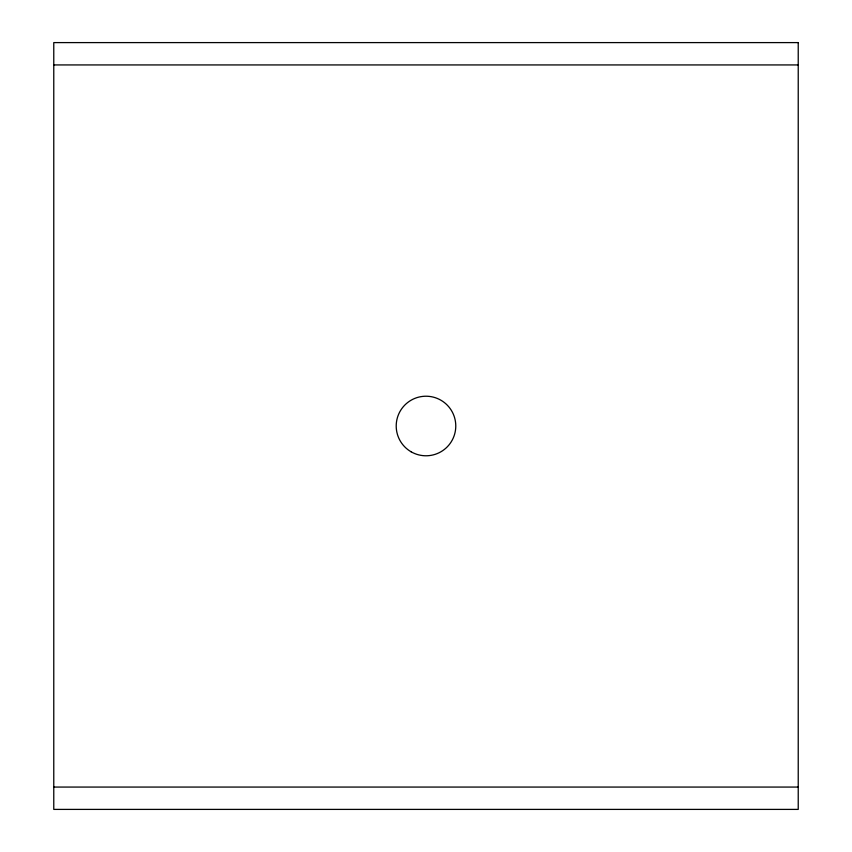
<?xml version="1.0" encoding="UTF-8"?>
<svg xmlns="http://www.w3.org/2000/svg" width="852" height="852" viewBox="0 0 852 852"><rect width="100%" height="100%" fill="white"/><g stroke="black" fill="none" stroke-linecap="round" stroke-linejoin="round"><path stroke-width="1.28" d="M53.772 64.933L798.228 64.933M53.772 787.067L798.228 787.067M798.228 42.6L53.772 42.6L53.772 809.4L798.228 809.4L798.228 42.6M411.111 451.794A29.777 29.777 0 0 0 455.777 426A29.777 29.777 0 0 0 411.111 400.206A29.777 29.777 0 0 0 411.111 451.794"/></g></svg>
